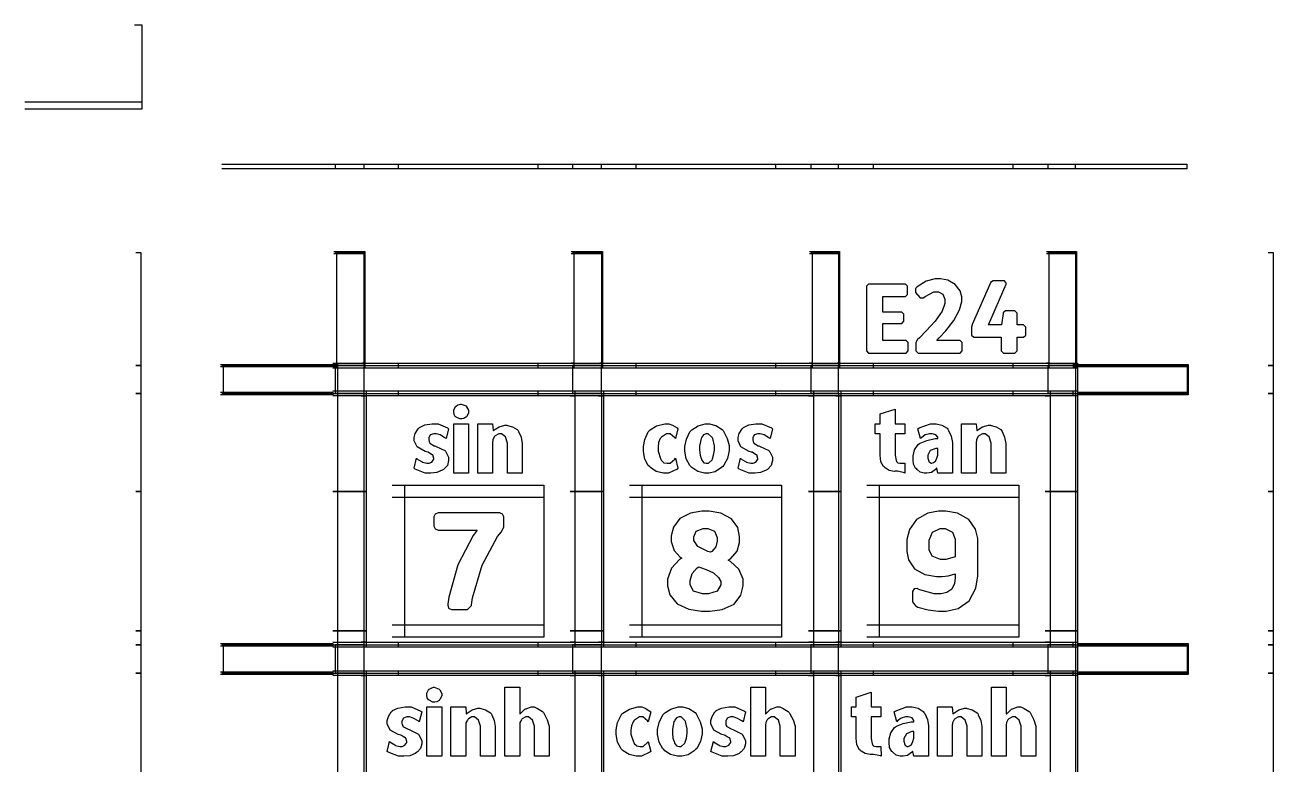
# Model space of a CAD drawing. Extents: x 1.97 to 9.39, y 0.66 to 7.28.
# Drawn here: x 1.969 to 5.481, y 5.204 to 7.285 of the extents above; entities that cross this region are included whole.
import ezdxf

# ---------------------------------------------------------------- set-up
doc = ezdxf.new("R2010")
doc.units = 0
doc.layers.get('0').update_dxf_attribs({"linetype": 'CONTINUOUS'})

msp = doc.modelspace()

# ---------------------------------------------------------------- linework, layer by layer
at = {"color": 0}
for points in [[(2.27707, 7.28472), (2.2979, 7.28472), (2.2979, 7.04719), (2.27707, 7.04719)], [(1.96875, 7.06803), (2.2979, 7.06803), (2.2979, 7.04719), (1.96875, 7.04719)], [(2.52289, 6.89307), (2.84169, 6.89307), (2.84169, 6.87918), (2.52289, 6.87918)], [(2.84169, 6.89307), (2.92219, 6.89307), (2.92219, 6.87918), (2.84169, 6.87918)], [(2.92219, 6.89307), (3.01942, 6.89307), (3.01942, 6.87918), (2.92219, 6.87918)], [(3.01942, 6.89307), (3.41178, 6.89307), (3.41178, 6.87918), (3.01942, 6.87918)], [(3.41178, 6.89307), (3.50971, 6.89307), (3.50971, 6.87918), (3.41178, 6.87918)], [(3.50971, 6.89307), (3.59028, 6.89307), (3.59028, 6.87918), (3.50971, 6.87918)], [(3.59028, 6.89307), (3.6875, 6.89307), (3.6875, 6.87918), (3.59028, 6.87918)], [(3.6875, 6.89307), (4.08057, 6.89307), (4.08057, 6.87918), (3.6875, 6.87918)], [(4.08057, 6.89307), (4.18056, 6.89307), (4.18056, 6.87918), (4.08057, 6.87918)], [(4.18056, 6.89307), (4.25765, 6.89307), (4.25765, 6.87918), (4.18056, 6.87918)], [(4.25765, 6.89307), (4.35558, 6.89307), (4.35558, 6.87918), (4.25765, 6.87918)], [(4.35558, 6.89307), (4.74858, 6.89307), (4.74858, 6.87918), (4.35558, 6.87918)], [(4.74858, 6.89307), (4.84722, 6.89307), (4.84722, 6.87918), (4.74858, 6.87918)], [(4.84722, 6.89307), (4.92432, 6.89307), (4.92432, 6.87918), (4.84722, 6.87918)], [(4.92432, 6.89307), (5.23888, 6.89307), (5.23888, 6.87918), (4.92432, 6.87918)], [(2.28054, 6.64378), (2.29443, 6.64378), (2.29443, 6.32568), (2.28054, 6.32568)], [(2.83822, 6.64725), (2.84517, 6.64725), (2.84517, 6.31874), (2.83822, 6.31874)], [(2.83822, 6.64725), (2.92567, 6.64725), (2.92567, 6.64031), (2.83822, 6.64031)], [(2.91872, 6.64725), (2.92567, 6.64725), (2.92567, 6.33263), (2.91872, 6.33263)], [(3.50624, 6.64725), (3.51318, 6.64725), (3.51318, 6.33263), (3.50624, 6.33263)], [(3.50624, 6.64725), (3.59375, 6.64725), (3.59375, 6.64031), (3.50624, 6.64031)], [(3.58681, 6.64725), (3.59375, 6.64725), (3.59375, 6.33263), (3.58681, 6.33263)], [(4.17708, 6.64725), (4.18403, 6.64725), (4.18403, 6.33263), (4.17708, 6.33263)], [(4.17708, 6.64725), (4.26112, 6.64725), (4.26112, 6.64031), (4.17708, 6.64031)], [(4.25418, 6.64725), (4.26112, 6.64725), (4.26112, 6.33263), (4.25418, 6.33263)], [(4.84375, 6.64725), (4.85069, 6.64725), (4.85069, 6.33263), (4.84375, 6.33263)], [(4.84375, 6.64725), (4.92779, 6.64725), (4.92779, 6.64031), (4.84375, 6.64031)], [(4.92085, 6.64725), (4.92779, 6.64725), (4.92779, 6.31874), (4.92085, 6.31874)], [(5.46733, 6.64378), (5.48122, 6.64378), (5.48122, 6.32568), (5.46733, 6.32568)], [(2.28054, 6.32568), (2.29443, 6.32568), (2.29443, 6.24724), (2.28054, 6.24724)], [(2.51942, 6.32915), (2.52636, 6.32915), (2.52636, 6.24376), (2.51942, 6.24376)], [(2.51942, 6.32915), (2.84864, 6.32915), (2.84864, 6.32221), (2.51942, 6.32221)], [(2.83475, 6.33263), (2.84864, 6.33263), (2.84864, 6.24029), (2.83475, 6.24029)], [(2.83475, 6.33263), (2.92567, 6.33263), (2.92567, 6.31874), (2.83475, 6.31874)], [(2.91872, 6.33263), (3.01942, 6.33263), (3.01942, 6.31874), (2.91872, 6.31874)], [(3.01942, 6.33263), (3.41178, 6.33263), (3.41178, 6.31874), (3.01942, 6.31874)], [(3.41178, 6.33263), (3.51318, 6.33263), (3.51318, 6.31874), (3.41178, 6.31874)], [(3.50624, 6.33263), (3.59375, 6.33263), (3.59375, 6.31874), (3.50624, 6.31874)], [(3.58681, 6.33263), (3.6875, 6.33263), (3.6875, 6.31874), (3.58681, 6.31874)], [(3.6875, 6.33263), (4.08057, 6.33263), (4.08057, 6.31874), (3.6875, 6.31874)], [(4.08057, 6.33263), (4.18403, 6.33263), (4.18403, 6.31874), (4.08057, 6.31874)], [(4.17708, 6.33263), (4.26112, 6.33263), (4.26112, 6.31874), (4.17708, 6.31874)], [(4.25418, 6.33263), (4.35558, 6.33263), (4.35558, 6.31874), (4.25418, 6.31874)], [(4.35558, 6.33263), (4.74858, 6.33263), (4.74858, 6.31874), (4.35558, 6.31874)], [(4.74858, 6.33263), (4.85069, 6.33263), (4.85069, 6.31874), (4.74858, 6.31874)], [(4.84375, 6.33263), (4.93126, 6.33263), (4.93126, 6.31874), (4.84375, 6.31874)], [(4.91737, 6.33263), (4.93126, 6.33263), (4.93126, 6.24029), (4.91737, 6.24029)], [(4.91737, 6.32915), (5.24235, 6.32915), (5.24235, 6.32221), (4.91737, 6.32221)], [(5.2354, 6.32915), (5.24235, 6.32915), (5.24235, 6.24376), (5.2354, 6.24376)], [(5.46733, 6.32568), (5.48122, 6.32568), (5.48122, 6.24724), (5.46733, 6.24724)], [(2.83475, 6.25418), (2.84864, 6.25418), (2.84864, 5.97151), (2.83475, 5.97151)], [(2.84864, 6.25418), (2.92914, 6.25418), (2.92914, 6.24029), (2.84864, 6.24029)], [(2.91525, 6.25418), (3.01942, 6.25418), (3.01942, 6.24029), (2.91525, 6.24029)], [(3.01942, 6.25418), (3.41178, 6.25418), (3.41178, 6.24029), (3.01942, 6.24029)], [(3.41178, 6.25418), (3.51665, 6.25418), (3.51665, 6.24029), (3.41178, 6.24029)], [(3.50276, 6.25418), (3.59722, 6.25418), (3.59722, 6.24029), (3.50276, 6.24029)], [(3.58333, 6.25418), (3.6875, 6.25418), (3.6875, 6.24029), (3.58333, 6.24029)], [(3.6875, 6.25418), (4.08057, 6.25418), (4.08057, 6.24029), (3.6875, 6.24029)], [(4.08057, 6.25418), (4.1875, 6.25418), (4.1875, 6.24029), (4.08057, 6.24029)], [(4.17361, 6.25418), (4.2646, 6.25418), (4.2646, 6.24029), (4.17361, 6.24029)], [(4.25071, 6.25418), (4.35558, 6.25418), (4.35558, 6.24029), (4.25071, 6.24029)], [(4.35558, 6.25418), (4.74858, 6.25418), (4.74858, 6.24029), (4.35558, 6.24029)], [(4.74858, 6.25418), (4.85417, 6.25418), (4.85417, 6.24029), (4.74858, 6.24029)], [(4.84028, 6.25418), (4.91737, 6.25418), (4.91737, 6.24029), (4.84028, 6.24029)], [(4.91737, 6.25418), (4.93126, 6.25418), (4.93126, 5.97151), (4.91737, 5.97151)], [(2.28054, 6.24724), (2.29443, 6.24724), (2.29443, 5.97151), (2.28054, 5.97151)], [(2.51942, 6.25071), (2.83475, 6.25071), (2.83475, 6.24376), (2.51942, 6.24376)], [(2.91525, 6.24029), (2.92914, 6.24029), (2.92914, 5.97151), (2.91525, 5.97151)], [(3.50276, 6.24029), (3.51665, 6.24029), (3.51665, 5.97151), (3.50276, 5.97151)], [(3.58333, 6.24029), (3.59722, 6.24029), (3.59722, 5.97151), (3.58333, 5.97151)], [(4.17361, 6.24029), (4.1875, 6.24029), (4.1875, 5.97151), (4.17361, 5.97151)], [(4.25071, 6.24029), (4.2646, 6.24029), (4.2646, 5.97151), (4.25071, 5.97151)], [(4.84028, 6.24029), (4.85417, 6.24029), (4.85417, 5.97151), (4.84028, 5.97151)], [(4.93126, 6.25071), (5.24235, 6.25071), (5.24235, 6.24376), (4.93126, 6.24376)], [(5.46733, 6.24724), (5.48122, 6.24724), (5.48122, 5.97151), (5.46733, 5.97151)], [(2.28054, 5.97151), (2.29443, 5.97151), (2.29443, 5.57844), (2.28054, 5.57844)], [(2.83475, 5.97151), (2.84864, 5.97151), (2.84864, 5.57844), (2.83475, 5.57844)], [(2.91525, 5.97151), (2.92914, 5.97151), (2.92914, 5.57844), (2.91525, 5.57844)], [(3.00206, 5.98888), (3.03678, 5.98888), (3.03678, 5.56108), (3.00206, 5.56108)], [(3.00206, 5.98888), (3.42914, 5.98888), (3.42914, 5.95415), (3.00206, 5.95415)], [(3.39442, 5.98888), (3.42914, 5.98888), (3.42914, 5.56108), (3.39442, 5.56108)], [(3.50276, 5.97151), (3.51665, 5.97151), (3.51665, 5.57844), (3.50276, 5.57844)], [(3.58333, 5.97151), (3.59722, 5.97151), (3.59722, 5.57844), (3.58333, 5.57844)], [(3.67014, 5.98888), (3.70486, 5.98888), (3.70486, 5.56108), (3.67014, 5.56108)], [(3.67014, 5.98888), (4.09793, 5.98888), (4.09793, 5.95415), (3.67014, 5.95415)], [(4.06321, 5.98888), (4.09793, 5.98888), (4.09793, 5.56108), (4.06321, 5.56108)], [(4.17361, 5.97151), (4.1875, 5.97151), (4.1875, 5.57844), (4.17361, 5.57844)], [(4.25071, 5.97151), (4.2646, 5.97151), (4.2646, 5.57844), (4.25071, 5.57844)], [(4.33822, 5.98888), (4.37294, 5.98888), (4.37294, 5.56108), (4.33822, 5.56108)], [(4.33822, 5.98888), (4.76594, 5.98888), (4.76594, 5.95415), (4.33822, 5.95415)], [(4.73122, 5.98888), (4.76594, 5.98888), (4.76594, 5.56108), (4.73122, 5.56108)], [(4.84028, 5.97151), (4.85417, 5.97151), (4.85417, 5.57844), (4.84028, 5.57844)], [(4.91737, 5.97151), (4.93126, 5.97151), (4.93126, 5.57844), (4.91737, 5.57844)], [(5.46733, 5.97151), (5.48122, 5.97151), (5.48122, 5.57844), (5.46733, 5.57844)], [(3.00206, 5.59581), (3.42914, 5.59581), (3.42914, 5.56108), (3.00206, 5.56108)], [(3.67014, 5.59581), (4.09793, 5.59581), (4.09793, 5.56108), (3.67014, 5.56108)], [(4.33822, 5.59581), (4.76594, 5.59581), (4.76594, 5.56108), (4.33822, 5.56108)], [(2.28054, 5.57844), (2.29443, 5.57844), (2.29443, 5.53961), (2.28054, 5.53961)], [(2.83475, 5.57844), (2.84864, 5.57844), (2.84864, 5.53267), (2.83475, 5.53267)], [(2.91525, 5.57844), (2.92914, 5.57844), (2.92914, 5.54656), (2.91525, 5.54656)], [(3.50276, 5.57844), (3.51665, 5.57844), (3.51665, 5.54656), (3.50276, 5.54656)], [(3.58333, 5.57844), (3.59722, 5.57844), (3.59722, 5.54656), (3.58333, 5.54656)], [(4.17361, 5.57844), (4.1875, 5.57844), (4.1875, 5.54656), (4.17361, 5.54656)], [(4.25071, 5.57844), (4.2646, 5.57844), (4.2646, 5.54656), (4.25071, 5.54656)], [(4.84028, 5.57844), (4.85417, 5.57844), (4.85417, 5.54656), (4.84028, 5.54656)], [(4.91737, 5.57844), (4.93126, 5.57844), (4.93126, 5.53267), (4.91737, 5.53267)], [(5.46733, 5.57844), (5.48122, 5.57844), (5.48122, 5.53961), (5.46733, 5.53961)], [(2.28054, 5.53961), (2.29443, 5.53961), (2.29443, 5.45975), (2.28054, 5.45975)], [(2.51942, 5.54308), (2.52636, 5.54308), (2.52636, 5.45628), (2.51942, 5.45628)], [(2.51942, 5.54308), (2.83475, 5.54308), (2.83475, 5.53614), (2.51942, 5.53614)], [(2.83475, 5.54656), (2.84864, 5.54656), (2.84864, 5.45281), (2.83475, 5.45281)], [(2.84864, 5.54656), (2.92914, 5.54656), (2.92914, 5.53267), (2.84864, 5.53267)], [(2.91525, 5.54656), (3.01942, 5.54656), (3.01942, 5.53267), (2.91525, 5.53267)], [(3.01942, 5.54656), (3.41178, 5.54656), (3.41178, 5.53267), (3.01942, 5.53267)], [(3.41178, 5.54656), (3.51665, 5.54656), (3.51665, 5.53267), (3.41178, 5.53267)], [(3.50276, 5.54656), (3.59722, 5.54656), (3.59722, 5.53267), (3.50276, 5.53267)], [(3.58333, 5.54656), (3.6875, 5.54656), (3.6875, 5.53267), (3.58333, 5.53267)], [(3.6875, 5.54656), (4.08057, 5.54656), (4.08057, 5.53267), (3.6875, 5.53267)], [(4.08057, 5.54656), (4.1875, 5.54656), (4.1875, 5.53267), (4.08057, 5.53267)], [(4.17361, 5.54656), (4.2646, 5.54656), (4.2646, 5.53267), (4.17361, 5.53267)], [(4.25071, 5.54656), (4.35558, 5.54656), (4.35558, 5.53267), (4.25071, 5.53267)], [(4.35558, 5.54656), (4.74858, 5.54656), (4.74858, 5.53267), (4.35558, 5.53267)], [(4.74858, 5.54656), (4.85417, 5.54656), (4.85417, 5.53267), (4.74858, 5.53267)], [(4.84028, 5.54656), (4.91737, 5.54656), (4.91737, 5.53267), (4.84028, 5.53267)], [(4.91737, 5.54656), (4.93126, 5.54656), (4.93126, 5.45281), (4.91737, 5.45281)], [(4.93126, 5.54308), (5.24235, 5.54308), (5.24235, 5.53614), (4.93126, 5.53614)], [(5.2354, 5.54308), (5.24235, 5.54308), (5.24235, 5.45628), (5.2354, 5.45628)], [(5.46733, 5.53961), (5.48122, 5.53961), (5.48122, 5.45975), (5.46733, 5.45975)], [(2.28054, 5.45975), (2.29443, 5.45975), (2.29443, 5.16461), (2.28054, 5.16461)], [(2.51942, 5.46322), (2.83475, 5.46322), (2.83475, 5.45628), (2.51942, 5.45628)], [(2.83475, 5.46669), (2.84864, 5.46669), (2.84864, 5.16461), (2.83475, 5.16461)], [(2.84864, 5.46669), (2.92914, 5.46669), (2.92914, 5.45281), (2.84864, 5.45281)], [(2.91525, 5.46669), (3.01942, 5.46669), (3.01942, 5.45281), (2.91525, 5.45281)], [(2.91525, 5.45281), (2.92914, 5.45281), (2.92914, 5.16461), (2.91525, 5.16461)], [(3.01942, 5.46669), (3.41178, 5.46669), (3.41178, 5.45281), (3.01942, 5.45281)], [(3.41178, 5.46669), (3.51665, 5.46669), (3.51665, 5.45281), (3.41178, 5.45281)], [(3.50276, 5.46669), (3.59722, 5.46669), (3.59722, 5.45281), (3.50276, 5.45281)], [(3.50276, 5.45281), (3.51665, 5.45281), (3.51665, 5.16461), (3.50276, 5.16461)], [(3.58333, 5.46669), (3.6875, 5.46669), (3.6875, 5.45281), (3.58333, 5.45281)], [(3.58333, 5.45281), (3.59722, 5.45281), (3.59722, 5.16461), (3.58333, 5.16461)], [(3.6875, 5.46669), (4.08057, 5.46669), (4.08057, 5.45281), (3.6875, 5.45281)], [(4.08057, 5.46669), (4.1875, 5.46669), (4.1875, 5.45281), (4.08057, 5.45281)], [(4.17361, 5.46669), (4.2646, 5.46669), (4.2646, 5.45281), (4.17361, 5.45281)], [(4.17361, 5.45281), (4.1875, 5.45281), (4.1875, 5.16461), (4.17361, 5.16461)], [(4.25071, 5.46669), (4.35558, 5.46669), (4.35558, 5.45281), (4.25071, 5.45281)], [(4.25071, 5.45281), (4.2646, 5.45281), (4.2646, 5.16461), (4.25071, 5.16461)], [(4.35558, 5.46669), (4.74858, 5.46669), (4.74858, 5.45281), (4.35558, 5.45281)], [(4.74858, 5.46669), (4.85417, 5.46669), (4.85417, 5.45281), (4.74858, 5.45281)], [(4.84028, 5.46669), (4.91737, 5.46669), (4.91737, 5.45281), (4.84028, 5.45281)], [(4.84028, 5.45281), (4.85417, 5.45281), (4.85417, 5.16461), (4.84028, 5.16461)], [(4.91737, 5.46669), (4.93126, 5.46669), (4.93126, 5.16461), (4.91737, 5.16461)], [(4.93126, 5.46322), (5.24235, 5.46322), (5.24235, 5.45628), (4.93126, 5.45628)], [(5.46733, 5.45975), (5.48122, 5.45975), (5.48122, 5.16461), (5.46733, 5.16461)]]:
    msp.add_lwpolyline(points, dxfattribs=at)
at = {"color": 7}
for points in [[(2.84169, 6.64378), (2.9229, 6.64378), (2.9229, 6.32568), (2.84169, 6.32568)], [(3.50971, 6.64378), (3.59099, 6.64378), (3.59099, 6.32568), (3.50971, 6.32568)], [(4.18056, 6.64378), (4.25836, 6.64378), (4.25836, 6.32568), (4.18056, 6.32568)], [(4.84722, 6.64378), (4.92503, 6.64378), (4.92503, 6.32568), (4.84722, 6.32568)], [(2.52289, 6.32568), (2.84169, 6.32568), (2.84169, 6.24653), (2.52289, 6.24653)], [(4.92503, 6.32568), (5.23958, 6.32568), (5.23958, 6.24653), (4.92503, 6.24653)], [(2.52289, 5.53961), (2.84169, 5.53961), (2.84169, 5.45904), (2.52289, 5.45904)], [(4.92503, 5.53961), (5.23958, 5.53961), (5.23958, 5.45904), (4.92503, 5.45904)]]:
    msp.add_lwpolyline(points, dxfattribs=at)
at = {"color": 3}
for points in [[(4.59853, 6.39671), (4.53494, 6.39671), (4.5415, 6.40337), (4.56054, 6.42399), (4.58306, 6.45296), (4.59907, 6.48296), (4.60519, 6.50575), (4.60519, 6.51335), (4.60519, 6.51915), (4.60042, 6.53651), (4.58697, 6.55436), (4.56608, 6.56586), (4.54574, 6.56993), (4.53901, 6.56993), (4.53054, 6.56993), (4.50521, 6.56332), (4.47971, 6.54742), (4.47542, 6.54281), (4.47461, 6.54189), (4.47467, 6.53244), (4.47542, 6.53147), (4.48708, 6.51774), (4.48796, 6.51682), (4.49767, 6.51628), (4.49875, 6.51714), (4.50179, 6.51981), (4.52686, 6.53347), (4.53521, 6.53347), (4.53933, 6.53347), (4.55171, 6.52647), (4.558, 6.51269), (4.558, 6.50808), (4.558, 6.50092), (4.55007, 6.47933), (4.53039, 6.45063), (4.50504, 6.42307), (4.48622, 6.40424), (4.48008, 6.39785), (4.47944, 6.39714), (4.47629, 6.39031), (4.47629, 6.38797), (4.47629, 6.36931), (4.47629, 6.36729), (4.48215, 6.36111), (4.48415, 6.36111), (4.59853, 6.36111), (4.60053, 6.36111), (4.60667, 6.36729), (4.60667, 6.36931), (4.60667, 6.38851), (4.60667, 6.39057), (4.60053, 6.39671), (4.59853, 6.39671)], [(4.345, 6.36111), (4.44667, 6.36111), (4.44851, 6.36111), (4.45415, 6.36697), (4.45415, 6.36887), (4.45415, 6.38835), (4.45415, 6.39031), (4.44851, 6.39611), (4.44667, 6.39611), (4.38303, 6.39611), (4.38303, 6.44444), (4.43446, 6.44444), (4.43636, 6.44444), (4.44222, 6.45031), (4.44222, 6.45221), (4.44222, 6.46892), (4.44222, 6.47081), (4.43636, 6.4764), (4.43446, 6.4764), (4.38303, 6.4764), (4.38303, 6.52001), (4.44526, 6.52001), (4.4471, 6.52001), (4.45281, 6.52567), (4.45281, 6.5275), (4.45281, 6.54719), (4.45281, 6.54915), (4.4471, 6.55501), (4.44526, 6.55501), (4.345, 6.55501), (4.34304, 6.55501), (4.33724, 6.54915), (4.33724, 6.54719), (4.33724, 6.36887), (4.33724, 6.36697), (4.34304, 6.36111), (4.345, 6.36111)], [(4.72444, 6.36111), (4.75276, 6.36111), (4.75478, 6.36111), (4.7609, 6.36729), (4.7609, 6.36931), (4.7609, 6.40543), (4.77696, 6.40543), (4.77897, 6.40543), (4.7851, 6.41135), (4.7851, 6.41331), (4.7851, 6.43229), (4.7851, 6.43431), (4.77897, 6.44015), (4.77696, 6.44015), (4.7609, 6.44015), (4.7609, 6.47136), (4.7609, 6.47342), (4.75478, 6.47954), (4.75276, 6.47954), (4.73058, 6.47954), (4.72835, 6.47954), (4.72211, 6.47374), (4.72185, 6.47254), (4.71658, 6.44015), (4.68012, 6.44015), (4.73031, 6.55507), (4.73085, 6.55653), (4.72581, 6.56467), (4.72418, 6.56467), (4.69558, 6.56467), (4.69314, 6.56467), (4.68647, 6.55962), (4.68599, 6.5586), (4.63493, 6.44103), (4.63456, 6.44015), (4.63286, 6.43338), (4.63286, 6.4311), (4.63286, 6.41331), (4.63286, 6.41135), (4.639, 6.40543), (4.64106, 6.40543), (4.71631, 6.40543), (4.71631, 6.36931), (4.71631, 6.36729), (4.72239, 6.36111), (4.72444, 6.36111)]]:
    msp.add_lwpolyline(points, close=True, dxfattribs=at)
at = {"color": 254}
for points in [[(2.84169, 6.32568), (2.92219, 6.32568), (2.92219, 6.24724), (2.84169, 6.24724)], [(2.92219, 6.32568), (3.50971, 6.32568), (3.50971, 6.24653), (2.92219, 6.24653)], [(3.50971, 6.32568), (3.59028, 6.32568), (3.59028, 6.24724), (3.50971, 6.24724)], [(3.59028, 6.32568), (4.18056, 6.32568), (4.18056, 6.24653), (3.59028, 6.24653)], [(4.18056, 6.32568), (4.25765, 6.32568), (4.25765, 6.24724), (4.18056, 6.24724)], [(4.25765, 6.32568), (4.84722, 6.32568), (4.84722, 6.24653), (4.25765, 6.24653)], [(4.84722, 6.32568), (4.92503, 6.32568), (4.92503, 6.24724), (4.84722, 6.24724)], [(2.84169, 6.24724), (2.9229, 6.24724), (2.9229, 5.97151), (2.84169, 5.97151)], [(3.50971, 6.24724), (3.59099, 6.24724), (3.59099, 5.97151), (3.50971, 5.97151)], [(4.18056, 6.24724), (4.25836, 6.24724), (4.25836, 5.97151), (4.18056, 5.97151)], [(4.84722, 6.24724), (4.92503, 6.24724), (4.92503, 5.97151), (4.84722, 5.97151)], [(2.84169, 5.97151), (2.9229, 5.97151), (2.9229, 5.57844), (2.84169, 5.57844)], [(3.50971, 5.97151), (3.59099, 5.97151), (3.59099, 5.57844), (3.50971, 5.57844)], [(4.18056, 5.97151), (4.25836, 5.97151), (4.25836, 5.57844), (4.18056, 5.57844)], [(4.84722, 5.97151), (4.92503, 5.97151), (4.92503, 5.57844), (4.84722, 5.57844)], [(2.84169, 5.57844), (2.9229, 5.57844), (2.9229, 5.53961), (2.84169, 5.53961)], [(3.50971, 5.57844), (3.59099, 5.57844), (3.59099, 5.53961), (3.50971, 5.53961)], [(4.18056, 5.57844), (4.25836, 5.57844), (4.25836, 5.53961), (4.18056, 5.53961)], [(4.84722, 5.57844), (4.92503, 5.57844), (4.92503, 5.53961), (4.84722, 5.53961)], [(2.84169, 5.53961), (2.92219, 5.53961), (2.92219, 5.45975), (2.84169, 5.45975)], [(2.92219, 5.53961), (3.50971, 5.53961), (3.50971, 5.45904), (2.92219, 5.45904)], [(3.50971, 5.53961), (3.59028, 5.53961), (3.59028, 5.45975), (3.50971, 5.45975)], [(3.59028, 5.53961), (4.18056, 5.53961), (4.18056, 5.45904), (3.59028, 5.45904)], [(4.18056, 5.53961), (4.25765, 5.53961), (4.25765, 5.45975), (4.18056, 5.45975)], [(4.25765, 5.53961), (4.84722, 5.53961), (4.84722, 5.45904), (4.25765, 5.45904)], [(4.84722, 5.53961), (4.92503, 5.53961), (4.92503, 5.45975), (4.84722, 5.45975)], [(2.84169, 5.45975), (2.9229, 5.45975), (2.9229, 5.16461), (2.84169, 5.16461)], [(3.50971, 5.45975), (3.59099, 5.45975), (3.59099, 5.16461), (3.50971, 5.16461)], [(4.18056, 5.45975), (4.25836, 5.45975), (4.25836, 5.16461), (4.18056, 5.16461)], [(4.84722, 5.45975), (4.92503, 5.45975), (4.92503, 5.16461), (4.84722, 5.16461)]]:
    msp.add_lwpolyline(points, dxfattribs=at)
at = {"color": 13}
for points in [[(3.21733, 6.1965), (3.21733, 6.19276), (3.21246, 6.18257), (3.21149, 6.18153), (3.20985, 6.18007), (3.20389, 6.17643), (3.19835, 6.17567), (3.1965, 6.17567), (3.19271, 6.17567), (3.18229, 6.18056), (3.18132, 6.18153), (3.1799, 6.18207), (3.17638, 6.18756), (3.17567, 6.19428), (3.17567, 6.1965), (3.17567, 6.20019), (3.18056, 6.21029), (3.18153, 6.21126), (3.18201, 6.21164), (3.18744, 6.21485), (3.19422, 6.21733), (3.1965, 6.21733), (3.1965, 6.21733), (3.2105, 6.21229), (3.21149, 6.21126), (3.21175, 6.20964), (3.21733, 6.19982), (3.21733, 6.1965)], [(4.37571, 6.18956), (4.41737, 6.20344), (4.41737, 6.16178), (4.44515, 6.16178), (4.44515, 6.134), (4.41737, 6.134), (4.41737, 6.07889), (4.41737, 6.0734), (4.42042, 6.05806), (4.42106, 6.05697), (4.42133, 6.05544), (4.4254, 6.05149), (4.4311, 6.05067), (4.433, 6.05067), (4.43604, 6.05067), (4.44287, 6.05067), (4.44515, 6.05067), (4.44536, 6.02289), (4.44368, 6.02376), (4.42458, 6.0281), (4.41824, 6.0281), (4.41504, 6.02767), (4.4011, 6.03033), (4.3896, 6.03771), (4.38764, 6.03961), (4.38465, 6.04129), (4.37717, 6.05512), (4.37571, 6.07379), (4.37571, 6.07997), (4.37571, 6.134), (4.36182, 6.134), (4.36182, 6.16178), (4.37571, 6.16178), (4.37571, 6.18956)], [(3.06392, 6.03678), (3.07086, 6.06456), (3.07135, 6.06358), (3.08512, 6.05528), (3.08669, 6.05458), (3.08751, 6.0536), (3.09939, 6.05067), (3.1034, 6.05067), (3.10601, 6.05067), (3.11393, 6.0541), (3.11947, 6.06179), (3.11947, 6.06435), (3.11947, 6.06435), (3.11675, 6.07417), (3.11621, 6.07476), (3.11475, 6.0746), (3.10969, 6.07731), (3.10389, 6.0816), (3.10211, 6.08214), (3.09483, 6.08376), (3.0721, 6.0969), (3.06392, 6.11415), (3.06392, 6.1199), (3.06392, 6.12364), (3.06733, 6.13482), (3.07531, 6.14789), (3.07758, 6.14985), (3.07872, 6.15169), (3.09369, 6.15858), (3.11431, 6.16178), (3.12121, 6.16178), (3.13118, 6.16178), (3.15821, 6.15022), (3.16114, 6.14789), (3.15419, 6.12011), (3.15082, 6.12244), (3.13715, 6.13053), (3.12631, 6.134), (3.12272, 6.134), (3.11936, 6.134), (3.10943, 6.13032), (3.10558, 6.12201), (3.10558, 6.11925), (3.10558, 6.11729), (3.10613, 6.11143), (3.10753, 6.10872), (3.10796, 6.10796), (3.10818, 6.1071), (3.12067, 6.10015), (3.12272, 6.0995), (3.12571, 6.09804), (3.15022, 6.08649), (3.15181, 6.08496), (3.15294, 6.08296), (3.16114, 6.06754), (3.16114, 6.06239), (3.16114, 6.058), (3.15744, 6.04471), (3.14899, 6.03537), (3.1466, 6.03353), (3.14307, 6.03087), (3.12744, 6.02425), (3.11117, 6.02289), (3.10579, 6.02289), (3.09532, 6.02289), (3.06689, 6.0345), (3.06392, 6.03678)], [(3.21733, 6.02289), (3.17567, 6.02289), (3.17567, 6.16178), (3.21733, 6.16178), (3.21733, 6.02289)], [(3.24306, 6.02289), (3.24306, 6.11729), (3.24306, 6.12842), (3.24306, 6.15349), (3.24306, 6.16178), (3.28472, 6.16178), (3.28646, 6.14268), (3.28733, 6.14268), (3.28928, 6.14458), (3.3029, 6.15332), (3.31917, 6.15831), (3.32465, 6.15831), (3.32693, 6.15744), (3.34099, 6.15321), (3.35439, 6.14567), (3.35633, 6.14312), (3.35807, 6.13986), (3.36481, 6.12386), (3.36806, 6.10644), (3.36806, 6.10058), (3.36806, 6.02289), (3.32639, 6.02289), (3.32639, 6.10189), (3.32639, 6.10764), (3.32124, 6.12478), (3.30979, 6.134), (3.30599, 6.134), (3.30231, 6.134), (3.29232, 6.12788), (3.29124, 6.12663), (3.28961, 6.12489), (3.28554, 6.11686), (3.28472, 6.1084), (3.28472, 6.10558), (3.28472, 6.02289), (3.24306, 6.02289)], [(3.79932, 6.06456), (3.80626, 6.03678), (3.80399, 6.0345), (3.78011, 6.02289), (3.77219, 6.02289), (3.76546, 6.02289), (3.74528, 6.0275), (3.729, 6.03831), (3.72618, 6.04135), (3.72304, 6.04411), (3.71289, 6.06256), (3.70904, 6.08393), (3.70904, 6.09104), (3.70904, 6.09776), (3.71311, 6.11783), (3.7226, 6.13878), (3.72532, 6.14204), (3.72786, 6.14469), (3.74625, 6.15587), (3.76958, 6.16178), (3.7774, 6.16178), (3.78076, 6.16178), (3.79101, 6.15831), (3.8041, 6.15022), (3.80626, 6.14789), (3.79932, 6.12011), (3.79736, 6.12244), (3.78435, 6.134), (3.78, 6.134), (3.77468, 6.134), (3.7601, 6.12424), (3.75874, 6.12229), (3.75672, 6.12022), (3.75168, 6.10878), (3.75071, 6.09646), (3.75071, 6.09233), (3.75071, 6.08475), (3.75738, 6.06386), (3.75874, 6.06196), (3.75939, 6.05919), (3.76708, 6.05208), (3.77658, 6.05067), (3.77979, 6.05067), (3.78467, 6.05067), (3.79779, 6.06228), (3.79932, 6.06456)], [(3.95068, 6.09386), (3.95068, 6.08653), (3.94613, 6.06446), (3.93565, 6.04525), (3.93267, 6.04199), (3.92887, 6.03842), (3.91129, 6.02701), (3.89361, 6.02289), (3.88775, 6.02289), (3.88135, 6.02289), (3.86214, 6.02756), (3.84597, 6.03847), (3.84304, 6.04156), (3.83985, 6.04432), (3.82954, 6.06288), (3.82568, 6.08436), (3.82568, 6.09147), (3.82568, 6.09825), (3.83008, 6.11843), (3.84033, 6.13926), (3.84326, 6.14247), (3.84586, 6.14501), (3.86317, 6.15593), (3.88303, 6.16178), (3.88971, 6.16178), (3.89556, 6.16178), (3.91319, 6.15701), (3.93093, 6.14589), (3.93375, 6.14268), (3.93565, 6.13883), (3.94504, 6.11996), (3.95068, 6.10042), (3.95068, 6.09386)], [(3.97569, 6.03678), (3.98264, 6.06456), (3.98313, 6.06358), (3.9969, 6.05528), (3.99849, 6.05458), (3.99929, 6.0536), (4.01118, 6.05067), (4.01519, 6.05067), (4.01779, 6.05067), (4.02572, 6.0541), (4.03125, 6.06179), (4.03125, 6.06435), (4.03125, 6.06435), (4.02854, 6.07417), (4.028, 6.07476), (4.02653, 6.0746), (4.02149, 6.07731), (4.01568, 6.0816), (4.01389, 6.08214), (4.00662, 6.08376), (3.98389, 6.0969), (3.97569, 6.11415), (3.97569, 6.1199), (3.97569, 6.12364), (3.97911, 6.13482), (3.98708, 6.14789), (3.98936, 6.14985), (3.9905, 6.15169), (4.00549, 6.15858), (4.0261, 6.16178), (4.03299, 6.16178), (4.04297, 6.16178), (4.06999, 6.15022), (4.07292, 6.14789), (4.06597, 6.12011), (4.06261, 6.12244), (4.04893, 6.13053), (4.03808, 6.134), (4.0345, 6.134), (4.03114, 6.134), (4.02121, 6.13032), (4.01736, 6.12201), (4.01736, 6.11925), (4.01736, 6.11729), (4.0179, 6.11143), (4.01932, 6.10872), (4.01975, 6.10796), (4.01997, 6.1071), (4.03244, 6.10015), (4.0345, 6.0995), (4.03749, 6.09804), (4.06201, 6.08649), (4.06358, 6.08496), (4.06472, 6.08296), (4.07292, 6.06754), (4.07292, 6.06239), (4.07292, 6.058), (4.06922, 6.04471), (4.06076, 6.03537), (4.05838, 6.03353), (4.05485, 6.03087), (4.03922, 6.02425), (4.02294, 6.02289), (4.01758, 6.02289), (4.00711, 6.02289), (3.97868, 6.0345), (3.97569, 6.03678)], [(4.57915, 6.10319), (4.57915, 6.05588), (4.57915, 6.04764), (4.57915, 6.02908), (4.57915, 6.02289), (4.53749, 6.02289), (4.5351, 6.03657), (4.53424, 6.03657), (4.53153, 6.03315), (4.51969, 6.02463), (4.50732, 6.02289), (4.50319, 6.02289), (4.4994, 6.02289), (4.48807, 6.02604), (4.47944, 6.03342), (4.47781, 6.03549), (4.47537, 6.03657), (4.46924, 6.04785), (4.46804, 6.06153), (4.46804, 6.06608), (4.46804, 6.07183), (4.47244, 6.08892), (4.48286, 6.10374), (4.48583, 6.10601), (4.4885, 6.10726), (4.50722, 6.1149), (4.52989, 6.12011), (4.53749, 6.12011), (4.53749, 6.12142), (4.53749, 6.12375), (4.53267, 6.13069), (4.52192, 6.134), (4.51839, 6.134), (4.51432, 6.134), (4.50222, 6.13053), (4.49169, 6.12244), (4.48953, 6.12011), (4.48193, 6.14789), (4.48508, 6.15022), (4.51704, 6.16178), (4.52772, 6.16178), (4.53315, 6.16178), (4.54949, 6.15799), (4.56396, 6.14914), (4.56614, 6.1466), (4.56819, 6.14301), (4.57574, 6.12657), (4.57915, 6.10906), (4.57915, 6.10319)], [(4.60417, 6.02289), (4.60417, 6.11729), (4.60417, 6.12842), (4.60417, 6.15349), (4.60417, 6.16178), (4.64583, 6.16178), (4.64757, 6.14268), (4.64844, 6.14268), (4.65039, 6.14458), (4.66401, 6.15332), (4.68028, 6.15831), (4.68576, 6.15831), (4.68804, 6.15744), (4.7021, 6.15321), (4.7155, 6.14567), (4.71744, 6.14312), (4.71918, 6.13986), (4.72592, 6.12386), (4.72917, 6.10644), (4.72917, 6.10058), (4.72917, 6.02289), (4.6875, 6.02289), (4.6875, 6.10189), (4.6875, 6.10764), (4.68235, 6.12478), (4.6709, 6.134), (4.6671, 6.134), (4.66342, 6.134), (4.65343, 6.12788), (4.65235, 6.12663), (4.65072, 6.12489), (4.64665, 6.11686), (4.64583, 6.1084), (4.64583, 6.10558), (4.64583, 6.02289), (4.60417, 6.02289)], [(3.86735, 6.09212), (3.86735, 6.08757), (3.86871, 6.07374), (3.87201, 6.06413), (3.87299, 6.06218), (3.87337, 6.05951), (3.87885, 6.05214), (3.88585, 6.05067), (3.88818, 6.05067), (3.89199, 6.05067), (3.9024, 6.06011), (3.90337, 6.06196), (3.9036, 6.06293), (3.90653, 6.07383), (3.90901, 6.08789), (3.90901, 6.09256), (3.90901, 6.09999), (3.90446, 6.12039), (3.9036, 6.12229), (3.90196, 6.12408), (3.89176, 6.134), (3.8884, 6.134), (3.8859, 6.134), (3.87858, 6.13108), (3.87369, 6.12424), (3.87278, 6.12229), (3.87142, 6.12017), (3.86735, 6.09918), (3.86735, 6.09212)], [(4.53749, 6.07671), (4.53749, 6.09233), (4.53222, 6.09233), (4.5166, 6.08643), (4.50971, 6.07314), (4.50971, 6.06868), (4.50971, 6.06538), (4.51221, 6.05626), (4.51275, 6.05544), (4.51303, 6.05425), (4.51932, 6.05067), (4.52143, 6.05067), (4.52143, 6.05067), (4.52556, 6.05236), (4.53142, 6.05632), (4.53228, 6.0574), (4.53239, 6.058), (4.53504, 6.06489), (4.53749, 6.07379), (4.53749, 6.07671)], [(3.14165, 5.39931), (3.14165, 5.39556), (3.13678, 5.38536), (3.13579, 5.38433), (3.13417, 5.38286), (3.12819, 5.37924), (3.12267, 5.37847), (3.12082, 5.37847), (3.11703, 5.37847), (3.10661, 5.38336), (3.10562, 5.38433), (3.10422, 5.38487), (3.10069, 5.39035), (3.09999, 5.39708), (3.09999, 5.39931), (3.09999, 5.403), (3.10487, 5.41308), (3.10585, 5.41407), (3.10633, 5.41444), (3.11176, 5.41764), (3.11854, 5.42014), (3.12082, 5.42014), (3.12082, 5.42014), (3.13482, 5.4151), (3.13579, 5.41407), (3.13607, 5.41243), (3.14165, 5.40261), (3.14165, 5.39931)], [(3.31944, 5.22569), (3.31944, 5.42014), (3.36111, 5.42014), (3.36111, 5.34483), (3.36154, 5.34483), (3.36247, 5.34565), (3.37571, 5.35807), (3.37739, 5.35894), (3.37885, 5.35921), (3.3935, 5.36458), (3.39844, 5.36458), (3.40158, 5.36458), (3.41108, 5.36062), (3.42518, 5.3514), (3.42796, 5.34874), (3.42974, 5.34517), (3.43886, 5.32829), (3.44444, 5.31028), (3.44444, 5.30425), (3.44444, 5.22569), (3.40278, 5.22569), (3.40278, 5.30425), (3.40278, 5.31011), (3.39757, 5.32753), (3.38601, 5.33681), (3.38217, 5.33681), (3.37847, 5.33681), (3.36843, 5.33106), (3.3674, 5.32986), (3.36583, 5.32818), (3.36187, 5.3209), (3.36111, 5.31347), (3.36111, 5.31099), (3.36111, 5.22569), (3.31944, 5.22569)], [(4.01112, 5.22569), (4.01112, 5.42014), (4.05279, 5.42014), (4.05279, 5.34483), (4.05322, 5.34483), (4.05414, 5.34565), (4.06739, 5.35807), (4.06907, 5.35894), (4.07053, 5.35921), (4.08518, 5.36458), (4.09011, 5.36458), (4.09326, 5.36458), (4.10275, 5.36062), (4.11686, 5.3514), (4.11963, 5.34874), (4.12142, 5.34517), (4.13053, 5.32829), (4.13612, 5.31028), (4.13612, 5.30425), (4.13612, 5.22569), (4.09446, 5.22569), (4.09446, 5.30425), (4.09446, 5.31011), (4.08925, 5.32753), (4.07769, 5.33681), (4.07383, 5.33681), (4.07015, 5.33681), (4.06011, 5.33106), (4.05908, 5.32986), (4.05751, 5.32818), (4.05354, 5.3209), (4.05279, 5.31347), (4.05279, 5.31099), (4.05279, 5.22569), (4.01112, 5.22569)], [(4.68892, 5.22569), (4.68892, 5.42014), (4.73058, 5.42014), (4.73058, 5.34483), (4.73101, 5.34483), (4.73193, 5.34565), (4.74517, 5.35807), (4.74685, 5.35894), (4.74832, 5.35921), (4.76297, 5.36458), (4.7679, 5.36458), (4.77106, 5.36458), (4.78054, 5.36062), (4.79465, 5.3514), (4.79742, 5.34874), (4.79921, 5.34517), (4.80832, 5.32829), (4.81392, 5.31028), (4.81392, 5.30425), (4.81392, 5.22569), (4.77225, 5.22569), (4.77225, 5.30425), (4.77225, 5.31011), (4.76704, 5.32753), (4.75549, 5.33681), (4.75163, 5.33681), (4.74794, 5.33681), (4.7379, 5.33106), (4.73687, 5.32986), (4.73529, 5.32818), (4.73133, 5.3209), (4.73058, 5.31347), (4.73058, 5.31099), (4.73058, 5.22569), (4.68892, 5.22569)], [(4.30832, 5.39236), (4.34999, 5.40625), (4.34999, 5.36458), (4.37776, 5.36458), (4.37776, 5.33681), (4.34999, 5.33681), (4.34999, 5.28168), (4.34999, 5.27621), (4.35303, 5.26085), (4.35368, 5.25976), (4.35394, 5.25825), (4.35801, 5.25429), (4.36372, 5.25347), (4.36561, 5.25347), (4.36865, 5.25347), (4.37549, 5.25347), (4.37776, 5.25347), (4.37799, 5.22569), (4.37631, 5.22657), (4.35721, 5.2309), (4.35086, 5.2309), (4.34765, 5.23047), (4.33371, 5.23313), (4.32221, 5.2405), (4.32026, 5.2424), (4.31728, 5.24408), (4.30979, 5.25792), (4.30832, 5.27658), (4.30832, 5.28276), (4.30832, 5.33681), (4.29443, 5.33681), (4.29443, 5.36458), (4.30832, 5.36458), (4.30832, 5.39236)], [(2.98817, 5.23958), (2.99511, 5.26736), (2.99561, 5.26639), (3.00939, 5.25808), (3.01096, 5.25738), (3.01178, 5.2564), (3.02365, 5.25347), (3.02767, 5.25347), (3.03028, 5.25347), (3.03819, 5.25689), (3.04372, 5.2646), (3.04372, 5.26714), (3.04372, 5.26714), (3.04101, 5.27696), (3.04047, 5.27756), (3.03901, 5.2774), (3.03396, 5.28011), (3.02815, 5.2844), (3.02636, 5.28494), (3.0191, 5.28657), (2.99636, 5.29969), (2.98817, 5.31694), (2.98817, 5.32269), (2.98817, 5.32644), (2.9916, 5.33762), (2.99957, 5.35069), (3.00185, 5.35265), (3.00299, 5.35449), (3.01796, 5.36139), (3.03857, 5.36458), (3.04546, 5.36458), (3.05544, 5.36458), (3.08247, 5.35303), (3.08539, 5.35069), (3.07844, 5.32292), (3.07508, 5.32525), (3.06142, 5.33333), (3.05057, 5.33681), (3.04699, 5.33681), (3.04363, 5.33681), (3.03369, 5.33311), (3.02983, 5.32482), (3.02983, 5.32206), (3.02983, 5.3201), (3.03039, 5.31424), (3.03179, 5.31153), (3.03222, 5.31076), (3.03244, 5.3099), (3.04492, 5.30296), (3.04699, 5.30231), (3.04997, 5.30083), (3.07449, 5.28928), (3.07607, 5.28776), (3.07721, 5.28575), (3.08539, 5.27035), (3.08539, 5.26519), (3.08539, 5.26079), (3.08171, 5.2475), (3.07324, 5.23817), (3.07086, 5.23633), (3.06733, 5.23367), (3.05171, 5.22706), (3.03543, 5.22569), (3.03006, 5.22569), (3.01958, 5.22569), (2.99115, 5.23731), (2.98817, 5.23958)], [(3.14165, 5.22569), (3.09999, 5.22569), (3.09999, 5.36458), (3.14165, 5.36458), (3.14165, 5.22569)], [(3.16737, 5.22569), (3.16737, 5.3201), (3.16737, 5.33122), (3.16737, 5.35628), (3.16737, 5.36458), (3.20904, 5.36458), (3.21078, 5.34549), (3.21164, 5.34549), (3.2136, 5.34739), (3.22721, 5.35612), (3.24349, 5.36111), (3.24897, 5.36111), (3.25125, 5.36025), (3.26531, 5.35601), (3.27869, 5.34847), (3.28065, 5.34592), (3.28239, 5.34267), (3.28911, 5.32667), (3.29237, 5.30925), (3.29237, 5.30339), (3.29237, 5.22569), (3.25071, 5.22569), (3.25071, 5.30469), (3.25071, 5.31044), (3.24556, 5.32758), (3.2341, 5.33681), (3.23031, 5.33681), (3.22661, 5.33681), (3.21664, 5.33068), (3.21556, 5.32943), (3.21392, 5.32769), (3.20985, 5.31967), (3.20904, 5.31119), (3.20904, 5.30838), (3.20904, 5.22569), (3.16737, 5.22569)], [(3.72293, 5.26736), (3.72987, 5.23958), (3.7276, 5.23731), (3.70372, 5.22569), (3.69581, 5.22569), (3.68907, 5.22569), (3.66889, 5.23031), (3.65261, 5.2411), (3.64979, 5.24414), (3.64665, 5.2469), (3.6365, 5.26535), (3.63265, 5.28674), (3.63265, 5.29383), (3.63265, 5.30057), (3.63672, 5.32064), (3.64621, 5.34158), (3.64893, 5.34483), (3.65147, 5.3475), (3.66986, 5.35867), (3.69319, 5.36458), (3.70101, 5.36458), (3.70437, 5.36458), (3.71463, 5.36111), (3.72771, 5.35303), (3.72987, 5.35069), (3.72293, 5.32292), (3.72097, 5.32525), (3.70796, 5.33681), (3.70361, 5.33681), (3.69829, 5.33681), (3.68371, 5.32704), (3.68235, 5.32508), (3.68033, 5.32303), (3.67529, 5.31158), (3.67432, 5.29926), (3.67432, 5.29514), (3.67432, 5.28754), (3.68099, 5.26665), (3.68235, 5.26476), (3.683, 5.26199), (3.69069, 5.25489), (3.70019, 5.25347), (3.7034, 5.25347), (3.70828, 5.25347), (3.7214, 5.26508), (3.72293, 5.26736)], [(3.87429, 5.29665), (3.87429, 5.28933), (3.86974, 5.26725), (3.85926, 5.24804), (3.85628, 5.24479), (3.85249, 5.24121), (3.8349, 5.22982), (3.81722, 5.22569), (3.81136, 5.22569), (3.80496, 5.22569), (3.78575, 5.23036), (3.76958, 5.24126), (3.76665, 5.24436), (3.76346, 5.24712), (3.75315, 5.26568), (3.74929, 5.28717), (3.74929, 5.29428), (3.74929, 5.30106), (3.75369, 5.32124), (3.76394, 5.34207), (3.76687, 5.34526), (3.76947, 5.34782), (3.78678, 5.35872), (3.80664, 5.36458), (3.81332, 5.36458), (3.81917, 5.36458), (3.83681, 5.35981), (3.85454, 5.34868), (3.85736, 5.34549), (3.85926, 5.34164), (3.86865, 5.32275), (3.87429, 5.30322), (3.87429, 5.29665)], [(3.89931, 5.23958), (3.90625, 5.26736), (3.90674, 5.26639), (3.92051, 5.25808), (3.9221, 5.25738), (3.9229, 5.2564), (3.93479, 5.25347), (3.93881, 5.25347), (3.9414, 5.25347), (3.94933, 5.25689), (3.95486, 5.2646), (3.95486, 5.26714), (3.95486, 5.26714), (3.95215, 5.27696), (3.95161, 5.27756), (3.95014, 5.2774), (3.9451, 5.28011), (3.93929, 5.2844), (3.9375, 5.28494), (3.93024, 5.28657), (3.9075, 5.29969), (3.89931, 5.31694), (3.89931, 5.32269), (3.89931, 5.32644), (3.90272, 5.33762), (3.91069, 5.35069), (3.91297, 5.35265), (3.91411, 5.35449), (3.9291, 5.36139), (3.94971, 5.36458), (3.9566, 5.36458), (3.96658, 5.36458), (3.9936, 5.35303), (3.99653, 5.35069), (3.98958, 5.32292), (3.98622, 5.32525), (3.97254, 5.33333), (3.96169, 5.33681), (3.95811, 5.33681), (3.95475, 5.33681), (3.94482, 5.33311), (3.94097, 5.32482), (3.94097, 5.32206), (3.94097, 5.3201), (3.94151, 5.31424), (3.94293, 5.31153), (3.94336, 5.31076), (3.94358, 5.3099), (3.95606, 5.30296), (3.95811, 5.30231), (3.9611, 5.30083), (3.98562, 5.28928), (3.98719, 5.28776), (3.98833, 5.28575), (3.99653, 5.27035), (3.99653, 5.26519), (3.99653, 5.26079), (3.99283, 5.2475), (3.98438, 5.23817), (3.98199, 5.23633), (3.97846, 5.23367), (3.96283, 5.22706), (3.94656, 5.22569), (3.94119, 5.22569), (3.93072, 5.22569), (3.90229, 5.23731), (3.89931, 5.23958)], [(4.51183, 5.30599), (4.51183, 5.25868), (4.51183, 5.25043), (4.51183, 5.23188), (4.51183, 5.22569), (4.47017, 5.22569), (4.46778, 5.23936), (4.4669, 5.23936), (4.46419, 5.23594), (4.45236, 5.22743), (4.44, 5.22569), (4.43587, 5.22569), (4.43207, 5.22569), (4.42074, 5.22885), (4.41211, 5.23622), (4.41049, 5.23828), (4.40804, 5.23936), (4.40192, 5.25065), (4.40072, 5.26432), (4.40072, 5.26888), (4.40072, 5.27463), (4.40511, 5.29172), (4.41553, 5.30653), (4.41851, 5.30881), (4.42117, 5.31006), (4.43989, 5.31771), (4.46257, 5.32292), (4.47017, 5.32292), (4.47017, 5.32422), (4.47017, 5.32656), (4.46533, 5.3335), (4.45458, 5.33681), (4.45107, 5.33681), (4.447, 5.33681), (4.4349, 5.33333), (4.42437, 5.32525), (4.42219, 5.32292), (4.41461, 5.35069), (4.41775, 5.35303), (4.44971, 5.36458), (4.46039, 5.36458), (4.46582, 5.36458), (4.48215, 5.36079), (4.49664, 5.35194), (4.49881, 5.34939), (4.50087, 5.34581), (4.5084, 5.32937), (4.51183, 5.31185), (4.51183, 5.30599)], [(4.53678, 5.22569), (4.53678, 5.3201), (4.53678, 5.33122), (4.53678, 5.35628), (4.53678, 5.36458), (4.57844, 5.36458), (4.58018, 5.34549), (4.58106, 5.34549), (4.58301, 5.34739), (4.59663, 5.35612), (4.6129, 5.36111), (4.61838, 5.36111), (4.62067, 5.36025), (4.63471, 5.35601), (4.64811, 5.34847), (4.65007, 5.34592), (4.65181, 5.34267), (4.65853, 5.32667), (4.66178, 5.30925), (4.66178, 5.30339), (4.66178, 5.22569), (4.62011, 5.22569), (4.62011, 5.30469), (4.62011, 5.31044), (4.61496, 5.32758), (4.60351, 5.33681), (4.59972, 5.33681), (4.59603, 5.33681), (4.58604, 5.33068), (4.58496, 5.32943), (4.58333, 5.32769), (4.57926, 5.31967), (4.57844, 5.31119), (4.57844, 5.30838), (4.57844, 5.22569), (4.53678, 5.22569)], [(3.79096, 5.29492), (3.79096, 5.29036), (3.79232, 5.27653), (3.79563, 5.26693), (3.7966, 5.26497), (3.79699, 5.26232), (3.80246, 5.25493), (3.80946, 5.25347), (3.81179, 5.25347), (3.8156, 5.25347), (3.82601, 5.26292), (3.82699, 5.26476), (3.82721, 5.26574), (3.83014, 5.27664), (3.83263, 5.29069), (3.83263, 5.29536), (3.83263, 5.30279), (3.82807, 5.32319), (3.82721, 5.32508), (3.82557, 5.32688), (3.81538, 5.33681), (3.81201, 5.33681), (3.80951, 5.33681), (3.80219, 5.33388), (3.79731, 5.32704), (3.79639, 5.32508), (3.79503, 5.32297), (3.79096, 5.30197), (3.79096, 5.29492)], [(4.47017, 5.27951), (4.47017, 5.29514), (4.4649, 5.29514), (4.44928, 5.28922), (4.44239, 5.27593), (4.44239, 5.27149), (4.44239, 5.26818), (4.44488, 5.25906), (4.44542, 5.25825), (4.44569, 5.25706), (4.45199, 5.25347), (4.4541, 5.25347), (4.4541, 5.25347), (4.45822, 5.25515), (4.46408, 5.25911), (4.46496, 5.26019), (4.46506, 5.26079), (4.46772, 5.26768), (4.47017, 5.27658), (4.47017, 5.27951)]]:
    msp.add_lwpolyline(points, close=True, dxfattribs=at)
at = {"color": 0}
for points in [[(3.31619, 5.87554), (3.31619, 5.89714), (3.31619, 5.89974), (3.3125, 5.9075), (3.30474, 5.91114), (3.30219, 5.91114), (3.13379, 5.91114), (3.13118, 5.91114), (3.12343, 5.9075), (3.11979, 5.89974), (3.11979, 5.89714), (3.11979, 5.87651), (3.11979, 5.87397), (3.12343, 5.86621), (3.13118, 5.86253), (3.13379, 5.86253), (3.2411, 5.86253), (3.22976, 5.8475), (3.18744, 5.76481), (3.16178, 5.67333), (3.15886, 5.65386), (3.15842, 5.65147), (3.16118, 5.64279), (3.16917, 5.63889), (3.17188, 5.63889), (3.21056, 5.63889), (3.21425, 5.63889), (3.22504, 5.64979), (3.22538, 5.65192), (3.22825, 5.6715), (3.2551, 5.76351), (3.29867, 5.84418), (3.30994, 5.85801), (3.31099, 5.85943), (3.31619, 5.87153), (3.31619, 5.87554)], [(3.98008, 5.83604), (3.98008, 5.84446), (3.97461, 5.86951), (3.95751, 5.89464), (3.92757, 5.91037), (3.89464, 5.91581), (3.88368, 5.91581), (3.87326, 5.91581), (3.84207, 5.9106), (3.81201, 5.89535), (3.79372, 5.87099), (3.7876, 5.84657), (3.7876, 5.83838), (3.7876, 5.83008), (3.79601, 5.80512), (3.81315, 5.78592), (3.81754, 5.78315), (3.81119, 5.77968), (3.78803, 5.75504), (3.7775, 5.72456), (3.7775, 5.71436), (3.7775, 5.70578), (3.78407, 5.68001), (3.80393, 5.65489), (3.83718, 5.63949), (3.87235, 5.63422), (3.88406, 5.63422), (3.89583, 5.63422), (3.93132, 5.63911), (3.96442, 5.65386), (3.98383, 5.67887), (3.99024, 5.70551), (3.99024, 5.71436), (3.99024, 5.7239), (3.97808, 5.7525), (3.95415, 5.77453), (3.94824, 5.77772), (3.95404, 5.78114), (3.97287, 5.803), (3.98008, 5.82781), (3.98008, 5.83604)], [(4.54953, 5.63422), (4.56087, 5.63422), (4.59494, 5.64182), (4.62631, 5.66374), (4.64442, 5.69874), (4.65028, 5.73378), (4.65028, 5.74544), (4.65028, 5.83024), (4.65028, 5.83908), (4.64388, 5.86546), (4.62483, 5.89242), (4.59332, 5.90972), (4.56044, 5.91581), (4.54953, 5.91581), (4.5395, 5.91581), (4.50944, 5.90989), (4.47808, 5.89258), (4.45768, 5.86464), (4.45042, 5.83621), (4.45042, 5.82671), (4.45042, 5.81039), (4.45042, 5.80246), (4.45562, 5.77854), (4.47222, 5.75358), (4.50136, 5.73731), (4.53369, 5.73144), (4.54449, 5.73144), (4.55018, 5.73144), (4.56728, 5.73361), (4.58425, 5.73807), (4.58692, 5.73921), (4.58692, 5.73415), (4.58692, 5.72857), (4.58447, 5.71181), (4.57682, 5.69586), (4.56304, 5.68636), (4.54764, 5.68321), (4.54254, 5.68321), (4.52761, 5.68321), (4.48742, 5.69422), (4.48286, 5.69646), (4.48036, 5.69769), (4.47081, 5.6976), (4.46631, 5.68961), (4.46631, 5.6869), (4.46631, 5.66439), (4.46631, 5.66032), (4.47483, 5.64882), (4.47661, 5.648), (4.48182, 5.64578), (4.51085, 5.63781), (4.53982, 5.63422), (4.54953, 5.63422)], [(3.91672, 5.83604), (3.91672, 5.83094), (3.91265, 5.81565), (3.90181, 5.80214), (3.89844, 5.79992), (3.89014, 5.80263), (3.86231, 5.81597), (3.85101, 5.83279), (3.85101, 5.83838), (3.85101, 5.84369), (3.85796, 5.85954), (3.87722, 5.86719), (3.88368, 5.86719), (3.89014, 5.86719), (3.9095, 5.8591), (3.91672, 5.84185), (3.91672, 5.83604)], [(4.55306, 5.78006), (4.54536, 5.78006), (4.52229, 5.78885), (4.51378, 5.80707), (4.51378, 5.8131), (4.51378, 5.82633), (4.51378, 5.83393), (4.52289, 5.85656), (4.5446, 5.86719), (4.55186, 5.86719), (4.5586, 5.86719), (4.57883, 5.85656), (4.58692, 5.83653), (4.58692, 5.82981), (4.58692, 5.78706), (4.58425, 5.78592), (4.56082, 5.78006), (4.55306, 5.78006)], [(3.84087, 5.71436), (3.84087, 5.72081), (3.84651, 5.74018), (3.86074, 5.75608), (3.86501, 5.75868), (3.87039, 5.75711), (3.88629, 5.75146), (3.90625, 5.74186), (3.92101, 5.72949), (3.92681, 5.71783), (3.92681, 5.71392), (3.92681, 5.70801), (3.91721, 5.69011), (3.89231, 5.68283), (3.88406, 5.68283), (3.87571, 5.68283), (3.85064, 5.69075), (3.84087, 5.7085), (3.84087, 5.71436)]]:
    msp.add_lwpolyline(points, close=True, dxfattribs=at)

doc.saveas('drawing.dxf')
